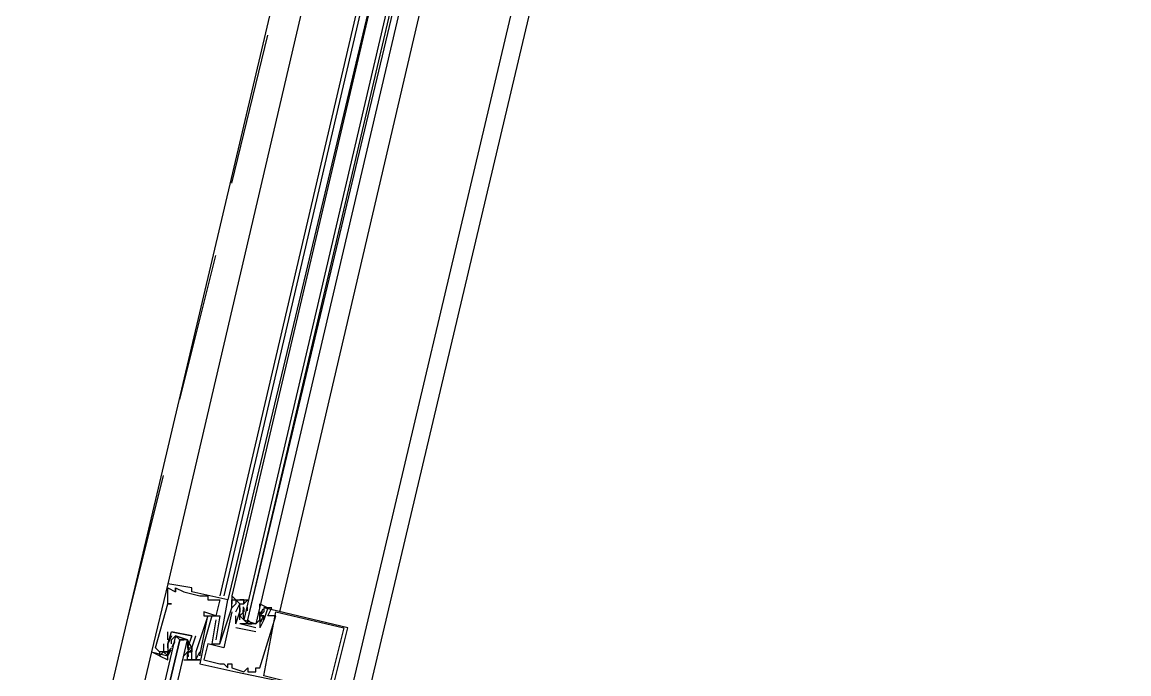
# Model space of a CAD drawing. Header units: feet. Extents: x -84 to 198, y -22 to 181.
# Drawn here: x 118.022 to 121.709, y 79.891 to 82.061 of the extents above; entities that cross this region are included whole.
import ezdxf

# ---------------------------------------------------------------- set-up
doc = ezdxf.new("R2010")
doc.units = ezdxf.units.FT
doc.layers.add('A-LINEA', color=7, linetype='CONTINUOUS')

msp = doc.modelspace()

# ---------------------------------------------------------------- linework, layer by layer
at = {"layer": 'A-LINEA'}
for p, q in [((117.56, 76.6311), (119.2, 83.5778)), ((117.56, 76.6311), (119.2, 83.5778)), ((118.32, 76.4578), (119.96, 83.3911)), ((118.32, 76.4578), (119.96, 83.3911)), ((119.2, 83.1511), (118.5067, 80.1911)), ((119.2, 83.1511), (118.5067, 80.1911)), ((119.3733, 83.1111), (118.68, 80.1511)), ((119.3733, 83.1111), (118.68, 80.1511)), ((119.3867, 83.1111), (118.6933, 80.1511)), ((119.3867, 83.1111), (118.6933, 80.1511)), ((119.4133, 83.0978), (118.7067, 80.1378)), ((119.4133, 83.0978), (118.7067, 80.1378)), ((119.4133, 83.0978), (118.72, 80.1511)), ((119.4133, 83.0978), (118.72, 80.1511)), ((118.88, 80.0978), (119.5733, 83.0578)), ((118.88, 80.0978), (119.5733, 83.0578)), ((118.72, 81.5244), (118.84, 82.0178)), ((118.72, 81.5244), (118.84, 82.0178)), ((118.5467, 80.8044), (118.6667, 81.2844)), ((118.5467, 80.8044), (118.6667, 81.2844)), ((118.3733, 80.0711), (118.4933, 80.5511)), ((118.3733, 80.0711), (118.4933, 80.5511)), ((118.5067, 80.1911), (118.5067, 80.1911)), ((118.5067, 80.1911), (118.5067, 80.1911)), ((118.5067, 80.1778), (118.5067, 80.1778)), ((118.5067, 80.1778), (118.5067, 80.1778)), ((118.5333, 80.1778), (118.5333, 80.1778)), ((118.5333, 80.1778), (118.5333, 80.1778)), ((118.5333, 80.1778), (118.5333, 80.1778)), ((118.5333, 80.1778), (118.5333, 80.1778)), ((118.5333, 80.1644), (118.5333, 80.1644)), ((118.5333, 80.1644), (118.5333, 80.1644)), ((118.5333, 80.1644), (118.5333, 80.1644)), ((118.5333, 80.1644), (118.5333, 80.1644)), ((118.56, 80.1644), (118.56, 80.1644)), ((118.56, 80.1644), (118.56, 80.1644)), ((118.5867, 80.1778), (118.5867, 80.1778)), ((118.5867, 80.1778), (118.5867, 80.1778)), ((118.5867, 80.1644), (118.5867, 80.1644)), ((118.5867, 80.1644), (118.5867, 80.1644)), ((118.5067, 80.1244), (118.5067, 80.1244)), ((118.5067, 80.1244), (118.5067, 80.1244)), ((118.5067, 80.1244), (118.5067, 80.1244)), ((118.5067, 80.1244), (118.5067, 80.1244)), ((118.52, 80.1244), (118.52, 80.1244)), ((118.52, 80.1244), (118.52, 80.1244)), ((118.6133, 80.1511), (118.6133, 80.1511)), ((118.6133, 80.1511), (118.6133, 80.1511)), ((118.64, 80.1511), (118.64, 80.1511)), ((118.64, 80.1511), (118.64, 80.1511)), ((118.64, 80.1378), (118.64, 80.1378)), ((118.64, 80.1378), (118.64, 80.1378)), ((118.68, 80.1378), (118.68, 80.1378)), ((118.68, 80.1378), (118.68, 80.1378)), ((118.7067, 80.1378), (118.7067, 80.1378)), ((118.7067, 80.1378), (118.7067, 80.1378)), ((118.72, 80.1511), (118.72, 80.1378)), ((118.72, 80.1511), (118.72, 80.1378)), ((118.72, 80.1511), (118.72, 80.1378)), ((118.72, 80.1511), (118.72, 80.1378)), ((118.72, 80.1511), (118.72, 80.1378)), ((118.72, 80.1511), (118.72, 80.1378)), ((118.72, 80.1378), (118.72, 80.1378)), ((118.72, 80.1378), (118.72, 80.1378)), ((118.72, 80.1378), (118.72, 80.1378)), ((118.72, 80.1378), (118.72, 80.1378)), ((118.72, 80.1244), (118.72, 80.1244)), ((118.72, 80.1244), (118.72, 80.1244)), ((118.72, 80.1244), (118.72, 80.1244)), ((118.72, 80.1244), (118.72, 80.1244)), ((118.7333, 80.1378), (118.7333, 80.1378)), ((118.7333, 80.1378), (118.7333, 80.1378)), ((118.7333, 80.1244), (118.7333, 80.1244)), ((118.7333, 80.1244), (118.7333, 80.1244)), ((118.7467, 80.1244), (118.7467, 80.1244)), ((118.7467, 80.1244), (118.7467, 80.1244)), ((118.76, 80.1378), (118.76, 80.1378)), ((118.76, 80.1378), (118.76, 80.1378)), ((118.76, 80.1244), (118.76, 80.1244)), ((118.76, 80.1244), (118.76, 80.1244)), ((118.6267, 80.0978), (118.6267, 80.0978)), ((118.6267, 80.0978), (118.6267, 80.0978)), ((118.6267, 80.0844), (118.6267, 80.0844)), ((118.6267, 80.0844), (118.6267, 80.0844)), ((118.64, 80.0844), (118.64, 80.0844)), ((118.64, 80.0844), (118.64, 80.0844)), ((118.64, 80.0844), (118.64, 80.0844)), ((118.64, 80.0844), (118.64, 80.0844)), ((118.6533, 80.0844), (118.6533, 80.0844)), ((118.6533, 80.0844), (118.6533, 80.0844)), ((118.6667, 80.0844), (118.6667, 80.0844)), ((118.6667, 80.0844), (118.6667, 80.0844)), ((118.68, 80.0844), (118.68, 80.0844)), ((118.68, 80.0844), (118.68, 80.0844)), ((118.72, 80.1111), (118.72, 80.1111)), ((118.72, 80.1111), (118.72, 80.1111)), ((118.72, 80.1111), (118.72, 80.1111)), ((118.72, 80.1111), (118.72, 80.1111)), ((118.72, 80.0978), (118.72, 80.0978)), ((118.72, 80.0978), (118.72, 80.0978)), ((118.7333, 80.0978), (118.7333, 80.0978)), ((118.7333, 80.0978), (118.7333, 80.0978)), ((118.7333, 80.0578), (118.7333, 80.0844)), ((118.7333, 80.0844), (118.7333, 80.0844)), ((118.7333, 80.0578), (118.7333, 80.0844)), ((118.7333, 80.0844), (118.7333, 80.0844)), ((118.7467, 80.1111), (118.7467, 80.1111)), ((118.7467, 80.1111), (118.7467, 80.1111)), ((118.7467, 80.1111), (118.7467, 80.1111)), ((118.7467, 80.1111), (118.7467, 80.1111)), ((118.7467, 80.0978), (118.7467, 80.0978)), ((118.7467, 80.0978), (118.7467, 80.0978)), ((118.7467, 80.0978), (118.7467, 80.0978)), ((118.7467, 80.0978), (118.7467, 80.0978)), ((118.7467, 80.0978), (118.7467, 80.0978)), ((118.7467, 80.0978), (118.7467, 80.0978)), ((118.7591, 80.0822), (118.7586, 80.1026)), ((118.7591, 80.0822), (118.7586, 80.1026)), ((118.7599, 80.0747), (118.7588, 80.0865)), ((118.7599, 80.0747), (118.7588, 80.0865)), ((118.7592, 80.096), (118.7589, 80.1143)), ((118.7592, 80.096), (118.7589, 80.1143)), ((118.76, 80.1111), (118.76, 80.1111)), ((118.76, 80.1111), (118.76, 80.0978)), ((118.76, 80.1111), (118.76, 80.1111)), ((118.76, 80.1111), (118.76, 80.0978)), ((118.76, 80.0844), (118.76, 80.0844)), ((118.76, 80.0844), (118.76, 80.0844)), ((118.7732, 80.1013), (118.7722, 80.1132)), ((118.7732, 80.1013), (118.7722, 80.1132)), ((118.8133, 80.0978), (118.8133, 80.0978)), ((118.8133, 80.0844), (118.8133, 80.0978)), ((118.8133, 80.0978), (118.8133, 80.0978)), ((118.8133, 80.0978), (118.8133, 80.0978)), ((118.8133, 80.0844), (118.8133, 80.0978)), ((118.8133, 80.0978), (118.8133, 80.0978)), ((118.8133, 80.0844), (118.8133, 80.0444)), ((118.8133, 80.0844), (118.8133, 80.0844)), ((118.8133, 80.0844), (118.8133, 80.0844)), ((118.8133, 80.0844), (118.8133, 80.0444)), ((118.8133, 80.0844), (118.8133, 80.0844)), ((118.8133, 80.0844), (118.8133, 80.0844)), ((118.8236, 80.107), (118.8152, 80.0908)), ((118.8236, 80.107), (118.8152, 80.0908)), ((118.8218, 80.1), (118.8156, 80.0898)), ((118.8218, 80.1), (118.8156, 80.0898)), ((118.8267, 80.1111), (118.8267, 80.1111)), ((118.8267, 80.1111), (118.8267, 80.1111)), ((118.8267, 80.0978), (118.8267, 80.0978)), ((118.8267, 80.0978), (118.8267, 80.0978)), ((118.8267, 80.0844), (118.8267, 80.0844)), ((118.8267, 80.0844), (118.8267, 80.0844)), ((118.8267, 80.0844), (118.8267, 80.0844)), ((118.8267, 80.0844), (118.8267, 80.0844)), ((118.84, 80.1111), (118.84, 80.1111)), ((118.84, 80.1111), (118.84, 80.1111)), ((118.84, 80.0844), (118.84, 80.0844)), ((118.84, 80.0844), (118.84, 80.0844)), ((118.8533, 80.1111), (118.8533, 80.1111)), ((118.8533, 80.1111), (118.8533, 80.1111)), ((118.8667, 80.0978), (118.8667, 80.0978)), ((118.8667, 80.0978), (118.8667, 80.0978)), ((118.8667, 80.0844), (118.8667, 80.0844)), ((118.8667, 80.0844), (118.8667, 80.0844)), ((118.6667, 80.0711), (118.6667, 80.0711)), ((118.6667, 80.0711), (118.6667, 80.0711)), ((118.7333, 80.0578), (118.7333, 80.0578)), ((118.7333, 80.0578), (118.7333, 80.0578)), ((118.7333, 80.0578), (118.7333, 80.0578)), ((118.7333, 80.0578), (118.7333, 80.0578)), ((118.7467, 80.0578), (118.7467, 80.0578)), ((118.8, 80.0444), (118.7467, 80.0578)), ((118.7467, 80.0578), (118.7467, 80.0578)), ((118.7467, 80.0578), (118.7467, 80.0578)), ((118.8, 80.0444), (118.7467, 80.0578)), ((118.7467, 80.0578), (118.7467, 80.0578)), ((118.76, 80.0711), (118.76, 80.0711)), ((118.76, 80.0711), (118.76, 80.0711)), ((118.7733, 80.0578), (118.7867, 80.0578)), ((118.7733, 80.0578), (118.7867, 80.0578)), ((118.8, 80.0711), (118.8, 80.0711)), ((118.8, 80.0711), (118.8, 80.0711)), ((118.8247, 80.0816), (118.815, 80.0636)), ((118.8247, 80.0816), (118.815, 80.0636)), ((118.8218, 80.0733), (118.8156, 80.0632)), ((118.8218, 80.0733), (118.8156, 80.0632)), ((118.8267, 80.0711), (118.8267, 80.0711)), ((118.8267, 80.0711), (118.8267, 80.0711)), ((118.8267, 80.0711), (118.8267, 80.0711)), ((118.8267, 80.0711), (118.8267, 80.0711)), ((118.5067, 80.0044), (118.5067, 80.0311)), ((118.5067, 80.0311), (118.5067, 80.0311)), ((118.5067, 80.0044), (118.5067, 80.0311)), ((118.5067, 80.0311), (118.5067, 80.0311)), ((118.52, 80.0311), (118.52, 80.0311)), ((118.52, 80.0311), (118.52, 80.0311)), ((118.52, 80.0311), (118.52, 80.0311)), ((118.52, 80.0311), (118.52, 80.0311)), ((118.5867, 80.0178), (118.5867, 80.0178)), ((118.5867, 80.0178), (118.5867, 80.0178)), ((118.5867, 80.0178), (118.5867, 80.0178)), ((118.5867, 80.0178), (118.5867, 80.0178)), ((118.6, 80.0178), (118.6, 80.0178)), ((118.6, 80.0178), (118.6, 80.0178)), ((118.8, 80.0311), (118.7333, 80.0444)), ((118.7333, 80.0444), (118.7333, 80.0444)), ((118.8, 80.0311), (118.7333, 80.0444)), ((118.7333, 80.0444), (118.7333, 80.0444)), ((118.8, 80.0444), (118.8, 80.0444)), ((118.8, 80.0444), (118.8, 80.0444)), ((118.8, 80.0444), (118.8, 80.0444)), ((118.8, 80.0444), (118.8, 80.0444)), ((118.8, 80.0311), (118.8, 80.0311)), ((118.8, 80.0311), (118.8, 80.0311)), ((118.8133, 80.0444), (118.8133, 80.0444)), ((118.8133, 80.0444), (118.8133, 80.0444)), ((118.8133, 80.0444), (118.8133, 80.0444)), ((118.8133, 80.0444), (118.8133, 80.0444)), ((119.0933, 80.0444), (119.0933, 80.0444)), ((119.0933, 80.0444), (119.0933, 80.0444)), ((119.1067, 80.0444), (119.1067, 80.0444)), ((119.1067, 80.0444), (119.1067, 80.0444)), ((118.4667, 79.9778), (118.4667, 79.9778)), ((118.4667, 79.9778), (118.4667, 79.9778)), ((118.4933, 79.9911), (118.4933, 79.9911)), ((118.4933, 79.9911), (118.4933, 79.9911)), ((118.5067, 80.0044), (118.5067, 80.0044)), ((118.5067, 80.0044), (118.5067, 80.0044)), ((118.5067, 79.9911), (118.5067, 79.9911)), ((118.5067, 79.9911), (118.5067, 79.9911)), ((118.5067, 79.9911), (118.5067, 79.9911)), ((118.5067, 79.9911), (118.5067, 79.9911)), ((118.5067, 79.9911), (118.5067, 79.9911)), ((118.5067, 79.9911), (118.5067, 79.9911)), ((118.5067, 79.9778), (118.5067, 79.9778)), ((118.5067, 79.9778), (118.5067, 79.9778)), ((118.5067, 79.9644), (118.52, 79.9778)), ((118.5067, 79.9778), (118.5067, 79.9778)), ((118.5067, 79.9778), (118.5067, 79.9778)), ((118.5067, 79.9644), (118.52, 79.9778)), ((118.5115, 79.9622), (118.5177, 79.9724)), ((118.5115, 79.9622), (118.5177, 79.9724)), ((118.52, 80.0044), (118.52, 80.0044)), ((118.52, 80.0044), (118.52, 80.0044)), ((118.52, 79.9778), (118.52, 79.9778)), ((118.52, 79.9778), (118.52, 79.9778)), ((118.522, 79.9806), (118.5316, 79.9986)), ((118.522, 79.9806), (118.5316, 79.9986)), ((118.5249, 79.9889), (118.5311, 79.9991)), ((118.5249, 79.9889), (118.5311, 79.9991)), ((118.5467, 80.0044), (118.56, 80.0044)), ((118.5467, 80.0044), (118.56, 80.0044)), ((118.5733, 79.9911), (118.5733, 79.9911)), ((118.5733, 79.9911), (118.5733, 79.9911)), ((118.5733, 79.9778), (118.5733, 79.9778)), ((118.5733, 79.9778), (118.5733, 79.9778)), ((118.5735, 79.9876), (118.5745, 79.9757)), ((118.5735, 79.9876), (118.5745, 79.9757)), ((118.5742, 79.98), (118.5748, 79.9596)), ((118.5742, 79.98), (118.5748, 79.9596)), ((118.5867, 79.9778), (118.5867, 79.9778)), ((118.5867, 79.9778), (118.5867, 79.9778)), ((118.5867, 79.9778), (118.5867, 79.9778)), ((118.5867, 79.9778), (118.5867, 79.9778)), ((118.6267, 79.9911), (118.6267, 79.9911)), ((118.6267, 79.9911), (118.6267, 79.9911)), ((118.64, 79.9911), (118.64, 79.9911)), ((118.64, 79.9911), (118.64, 79.9911)), ((118.6533, 79.9911), (118.6533, 79.9911)), ((118.6533, 79.9911), (118.6533, 79.9911)), ((118.6667, 80.0044), (118.6667, 80.0044)), ((118.6667, 80.0044), (118.6667, 80.0044)), ((118.6667, 79.9911), (118.6667, 79.9911)), ((118.6667, 79.9911), (118.6667, 79.9911)), ((118.68, 79.9911), (118.68, 79.9911)), ((118.68, 79.9911), (118.68, 79.9911)), ((118.68, 79.9911), (118.68, 79.9911)), ((118.68, 79.9911), (118.68, 79.9911)), ((118.6933, 79.9778), (118.6933, 79.9778)), ((118.6933, 79.9778), (118.6933, 79.9778)), ((118.4533, 79.9644), (118.4533, 79.9644)), ((118.4533, 79.9644), (118.4533, 79.9644)), ((118.48, 79.9644), (118.48, 79.9644)), ((118.48, 79.9644), (118.48, 79.9644)), ((118.4933, 79.9644), (118.4933, 79.9644)), ((118.4933, 79.9644), (118.4933, 79.9644)), ((118.5067, 79.9644), (118.5067, 79.9644)), ((118.5067, 79.9644), (118.5067, 79.9644)), ((118.5067, 79.9644), (118.5067, 79.9644)), ((118.5067, 79.9644), (118.5067, 79.9644)), ((118.5067, 79.9511), (118.5067, 79.9511)), ((118.5067, 79.9511), (118.5067, 79.9511)), ((118.5097, 79.9552), (118.5182, 79.9715)), ((118.5097, 79.9552), (118.5182, 79.9715)), ((118.5733, 79.9644), (118.56, 79.9511)), ((118.56, 79.9644), (118.56, 79.9644)), ((118.5733, 79.9644), (118.56, 79.9511)), ((118.56, 79.9644), (118.56, 79.9644)), ((118.56, 79.9511), (118.56, 79.9511)), ((118.56, 79.9511), (118.56, 79.9511)), ((118.5733, 79.9644), (118.5733, 79.9644)), ((118.5733, 79.9644), (118.5733, 79.9644)), ((118.5733, 79.9511), (118.5733, 79.9511)), ((118.5733, 79.9511), (118.5733, 79.9511)), ((118.5733, 79.9378), (118.5733, 79.9378)), ((118.5733, 79.9378), (118.5733, 79.9378)), ((118.5735, 79.9609), (118.5745, 79.949)), ((118.5735, 79.9609), (118.5745, 79.949)), ((118.5741, 79.9662), (118.5744, 79.9479)), ((118.5741, 79.9662), (118.5744, 79.9479)), ((118.5867, 79.9644), (118.5867, 79.9644)), ((118.5867, 79.9644), (118.5867, 79.9644)), ((118.5867, 79.9378), (118.5867, 79.9378)), ((118.5867, 79.9378), (118.5867, 79.9378)), ((118.6, 79.9644), (118.6, 79.9644)), ((118.6, 79.9644), (118.6, 79.9644)), ((118.6, 79.9511), (118.6, 79.9511)), ((118.6, 79.9511), (118.6, 79.9511)), ((118.6, 79.9378), (118.6, 79.9378)), ((118.6, 79.9378), (118.6, 79.9378)), ((118.6, 79.9378), (118.6, 79.9378)), ((118.6, 79.9378), (118.6, 79.9378)), ((118.6133, 79.9644), (118.6133, 79.9644)), ((118.6133, 79.9644), (118.6133, 79.9644)), ((118.6133, 79.9644), (118.6133, 79.9644)), ((118.6133, 79.9644), (118.6133, 79.9644)), ((118.6133, 79.9511), (118.6133, 79.9511)), ((118.6133, 79.9511), (118.6133, 79.9511)), ((118.6133, 79.9378), (118.6133, 79.9378)), ((118.6133, 79.9378), (118.6133, 79.9378)), ((118.6267, 79.9378), (118.6267, 79.9378)), ((118.6267, 79.9378), (118.6267, 79.9378)), ((118.6133, 79.9244), (118.6133, 79.9244)), ((118.6133, 79.9244), (118.6133, 79.9244)), ((118.68, 79.9244), (118.68, 79.9244)), ((118.68, 79.9244), (118.68, 79.9244)), ((118.6933, 79.9244), (118.6933, 79.9244)), ((118.6933, 79.9244), (118.6933, 79.9244)), ((118.7067, 79.9244), (118.7067, 79.9244)), ((118.7067, 79.9244), (118.7067, 79.9244)), ((118.7067, 79.9111), (118.7067, 79.9111)), ((118.7067, 79.9111), (118.7067, 79.9111)), ((118.72, 79.9244), (118.72, 79.9244)), ((118.72, 79.9244), (118.72, 79.9244)), ((118.72, 79.9111), (118.72, 79.9111)), ((118.72, 79.9111), (118.72, 79.9111)), ((118.7733, 79.9111), (118.7733, 79.9111)), ((118.7733, 79.9111), (118.7733, 79.9111)), ((118.8, 79.9111), (118.8, 79.9111)), ((118.8, 79.9111), (118.8, 79.9111)), ((118.8133, 79.9111), (118.8133, 79.9111)), ((118.8133, 79.9111), (118.8133, 79.9111)), ((118.7333, 79.8978), (118.7333, 79.8978)), ((118.7333, 79.8978), (118.7333, 79.8978)), ((118.76, 79.8978), (118.76, 79.8978)), ((118.76, 79.8978), (118.76, 79.8978)), ((118.7733, 79.8978), (118.7733, 79.8978)), ((118.7733, 79.8978), (118.7733, 79.8978)), ((118.7867, 79.8978), (118.7867, 79.8978)), ((118.7867, 79.8978), (118.7867, 79.8978)), ((118.8, 79.8978), (118.8, 79.8978)), ((118.8, 79.8978), (118.8, 79.8978))]:
    msp.add_line(p, q, dxfattribs=at)
for points in [[(117.0933, 59.0178), (114.4, 59.6578), (118.2, 75.6978), (122, 91.7511), (124.68, 91.1111)], [(117.0933, 59.0178), (114.4, 59.6578), (118.2, 75.6978), (122, 91.7511), (124.68, 91.1111)], [(119.4667, 83.0844), (118.76, 80.0711), (118.7733, 80.0578), (118.7733, 80.0711), (119.48, 83.0844)], [(119.4667, 83.0844), (118.76, 80.0711), (118.7733, 80.0578), (118.7733, 80.0711), (119.48, 83.0844)], [(119.5067, 83.0711), (118.8, 80.0578), (118.7867, 80.0578), (118.7733, 80.0711), (119.4933, 83.0844)], [(119.5067, 83.0711), (118.8, 80.0578), (118.7867, 80.0578), (118.7733, 80.0711), (119.4933, 83.0844)], [(118.5067, 80.1911), (118.4533, 79.9644), (118.5067, 79.9511), (118.5067, 79.9644), (118.5067, 79.9644)], [(118.5067, 80.1911), (118.4533, 79.9644), (118.5067, 79.9511), (118.5067, 79.9644), (118.5067, 79.9644)], [(118.68, 79.9911), (118.7067, 80.1378), (118.5867, 80.1644), (118.5867, 80.1778), (118.5067, 80.1911)], [(118.68, 79.9911), (118.7067, 80.1378), (118.5867, 80.1644), (118.5867, 80.1778), (118.5067, 80.1911)], [(118.5067, 80.1244), (118.5067, 80.1778), (118.5333, 80.1644), (118.5333, 80.1778), (118.5333, 80.1644), (118.5333, 80.1778), (118.56, 80.1644), (118.6133, 80.1511), (118.64, 80.1511), (118.64, 80.1378), (118.68, 80.1378), (118.6667, 80.0844), (118.6267, 80.0978), (118.6267, 80.0844), (118.64, 80.0844), (118.6, 79.9644)], [(118.5067, 80.1244), (118.5067, 80.1778), (118.5333, 80.1644), (118.5333, 80.1778), (118.5333, 80.1644), (118.5333, 80.1778), (118.56, 80.1644), (118.6133, 80.1511), (118.64, 80.1511), (118.64, 80.1378), (118.68, 80.1378), (118.6667, 80.0844), (118.6267, 80.0978), (118.6267, 80.0844), (118.64, 80.0844), (118.6, 79.9644)], [(118.4933, 79.9911), (118.4933, 79.9644), (118.48, 79.9644), (118.4667, 79.9778), (118.5067, 80.1244), (118.52, 80.1244), (118.5067, 80.1244)], [(118.4933, 79.9911), (118.4933, 79.9644), (118.48, 79.9644), (118.4667, 79.9778), (118.5067, 80.1244), (118.52, 80.1244), (118.5067, 80.1244)], [(118.6667, 80.0711), (118.6533, 79.9911), (118.68, 79.9911), (118.72, 80.1111), (118.72, 80.1244), (118.72, 80.1378), (118.72, 80.1244), (118.72, 80.1378), (118.76, 80.1378), (118.76, 80.1244), (118.76, 80.1244)], [(118.6667, 80.0711), (118.6533, 79.9911), (118.68, 79.9911), (118.72, 80.1111), (118.72, 80.1244), (118.72, 80.1378), (118.72, 80.1244), (118.72, 80.1378), (118.76, 80.1378), (118.76, 80.1244), (118.76, 80.1244)], [(118.72, 80.1511), (118.7333, 80.1378), (118.7333, 80.1378)], [(118.72, 80.1511), (118.7333, 80.1378), (118.7333, 80.1378)], [(118.72, 80.1511), (118.7333, 80.1378), (118.7333, 80.1378)], [(118.72, 80.1511), (118.7333, 80.1378), (118.7333, 80.1378)], [(118.72, 80.1511), (118.7333, 80.1378), (118.7333, 80.1378)], [(118.72, 80.1511), (118.7333, 80.1378), (118.7333, 80.1378)], [(118.7333, 80.0978), (118.7467, 80.1244), (118.7333, 80.1378), (118.7333, 80.1244), (118.72, 80.1111), (118.72, 80.1111)], [(118.7333, 80.0978), (118.7467, 80.1244), (118.7333, 80.1378), (118.7333, 80.1244), (118.72, 80.1111), (118.72, 80.1111)], [(118.7467, 80.0711), (118.7467, 80.0978), (118.7467, 80.1244), (118.76, 80.1244), (118.76, 80.1378), (118.7467, 80.1378), (118.7733, 80.1378), (118.76, 80.1244)], [(118.7467, 80.0711), (118.7467, 80.0978), (118.7467, 80.1244), (118.76, 80.1244), (118.76, 80.1378), (118.7467, 80.1378), (118.7733, 80.1378), (118.76, 80.1244)], [(118.8133, 80.1111), (118.8133, 80.1244), (118.84, 80.1111), (118.8267, 80.1111), (118.8267, 80.0978), (118.8133, 80.0844), (118.8267, 80.0844), (118.8133, 80.0844), (118.8133, 80.0711), (118.8, 80.0578), (118.7467, 80.0578)], [(118.8133, 80.1111), (118.8133, 80.1244), (118.84, 80.1111), (118.8267, 80.1111), (118.8267, 80.0978), (118.8133, 80.0844), (118.8267, 80.0844), (118.8133, 80.0844), (118.8133, 80.0711), (118.8, 80.0578), (118.7467, 80.0578)], [(118.5733, 79.9378), (118.6133, 79.9378), (118.6, 79.9378), (118.6133, 79.9644), (118.6133, 79.9511), (118.64, 80.0844), (118.68, 80.0844), (118.6667, 80.0044)], [(118.5733, 79.9378), (118.6133, 79.9378), (118.6, 79.9378), (118.6133, 79.9644), (118.6133, 79.9511), (118.64, 80.0844), (118.68, 80.0844), (118.6667, 80.0044)], [(118.6533, 80.0844), (118.6267, 79.9911), (118.6133, 79.9244), (118.7333, 79.8978), (119.0533, 79.8311), (119.1067, 80.0444), (118.8267, 80.1111)], [(118.6533, 80.0844), (118.6267, 79.9911), (118.6133, 79.9244), (118.7333, 79.8978), (119.0533, 79.8311), (119.1067, 80.0444), (118.8267, 80.1111)], [(118.72, 80.0978), (118.6933, 79.9778), (118.64, 79.9911), (118.6267, 79.9378), (118.68, 79.9244), (118.6933, 79.9244), (118.7067, 79.9111), (118.7067, 79.9244), (118.72, 79.9244), (118.72, 79.9111), (118.76, 79.8978), (118.7733, 79.9111), (118.7733, 79.8978), (118.7867, 79.8978), (118.8, 79.8978), (118.8, 79.9111), (118.8133, 79.9111), (118.8667, 80.0844), (118.84, 80.0844), (118.8533, 80.1111), (118.84, 80.1111), (118.8267, 80.0711), (118.8267, 80.0711), (118.8133, 80.0444)], [(118.72, 80.0978), (118.6933, 79.9778), (118.64, 79.9911), (118.6267, 79.9378), (118.68, 79.9244), (118.6933, 79.9244), (118.7067, 79.9111), (118.7067, 79.9244), (118.72, 79.9244), (118.72, 79.9111), (118.76, 79.8978), (118.7733, 79.9111), (118.7733, 79.8978), (118.7867, 79.8978), (118.8, 79.8978), (118.8, 79.9111), (118.8133, 79.9111), (118.8667, 80.0844), (118.84, 80.0844), (118.8533, 80.1111), (118.84, 80.1111), (118.8267, 80.0711), (118.8267, 80.0711), (118.8133, 80.0444)], [(118.7333, 80.0578), (118.7467, 80.0978), (118.7467, 80.1111), (118.7467, 80.0978), (118.7467, 80.1111)], [(118.7333, 80.0578), (118.7467, 80.0978), (118.7467, 80.1111), (118.7467, 80.0978), (118.7467, 80.1111)], [(118.76, 80.0978), (118.7467, 80.0844), (118.76, 80.0711), (118.8, 80.0578), (118.8133, 80.0711), (118.8133, 80.0844)], [(118.76, 80.0978), (118.7467, 80.0844), (118.76, 80.0711), (118.8, 80.0578), (118.8133, 80.0711), (118.8133, 80.0844)], [(118.8267, 80.0978), (118.8133, 80.0844), (118.8267, 80.0844), (118.8267, 80.0711), (118.8267, 80.0844), (118.8133, 80.0844)], [(118.8267, 80.0978), (118.8133, 80.0844), (118.8267, 80.0844), (118.8267, 80.0711), (118.8267, 80.0844), (118.8133, 80.0844)], [(119.0933, 80.0444), (119.04, 79.8311), (118.8267, 79.8844), (118.8667, 80.0978), (119.0933, 80.0444)], [(119.0933, 80.0444), (119.04, 79.8311), (118.8267, 79.8844), (118.8667, 80.0978), (119.0933, 80.0444)], [(118.1867, 78.3644), (118.5733, 80.0044), (118.56, 80.0044), (118.5467, 80.0044), (118.16, 78.3778), (118.5467, 80.0044), (118.5333, 80.0178), (118.1467, 78.3778)], [(118.1867, 78.3644), (118.5733, 80.0044), (118.56, 80.0044), (118.5467, 80.0044), (118.16, 78.3778), (118.5467, 80.0044), (118.5333, 80.0178), (118.1467, 78.3778)], [(118.52, 80.0178), (118.5067, 79.9911), (118.5067, 79.9644), (118.4933, 79.9644), (118.5067, 79.9644), (118.5067, 79.9511), (118.4933, 79.9644), (118.48, 79.9511), (118.5067, 79.9378), (118.5067, 79.9511)], [(118.52, 80.0178), (118.5067, 79.9911), (118.5067, 79.9644), (118.4933, 79.9644), (118.5067, 79.9644), (118.5067, 79.9511), (118.4933, 79.9644), (118.48, 79.9511), (118.5067, 79.9378), (118.5067, 79.9511)], [(118.5067, 79.9778), (118.5067, 79.9911), (118.5067, 79.9778), (118.5067, 79.9911), (118.52, 80.0311), (118.5867, 80.0178), (118.5733, 79.9778), (118.5867, 79.9778), (118.5867, 79.9644), (118.5733, 79.9644)], [(118.5067, 79.9778), (118.5067, 79.9911), (118.5067, 79.9778), (118.5067, 79.9911), (118.52, 80.0311), (118.5867, 80.0178), (118.5733, 79.9778), (118.5867, 79.9778), (118.5867, 79.9644), (118.5733, 79.9644)], [(118.5867, 80.0178), (118.5867, 80.0178), (118.52, 80.0311), (118.52, 80.0311)], [(118.5867, 80.0178), (118.5867, 80.0178), (118.52, 80.0311), (118.52, 80.0311)], [(118.52, 79.9911), (118.52, 80.0044), (118.5333, 80.0178), (118.5733, 80.0044), (118.5733, 79.9911), (118.5733, 79.9778)], [(118.52, 79.9911), (118.52, 80.0044), (118.5333, 80.0178), (118.5733, 80.0044), (118.5733, 79.9911), (118.5733, 79.9778)], [(118.56, 79.9378), (118.5867, 79.9378), (118.5733, 79.9378), (118.5733, 79.9511), (118.5733, 79.9644), (118.5867, 79.9644), (118.5733, 79.9778), (118.5867, 79.9778), (118.5733, 80.0044), (118.5333, 80.0178)], [(118.56, 79.9378), (118.5867, 79.9378), (118.5733, 79.9378), (118.5733, 79.9511), (118.5733, 79.9644), (118.5867, 79.9644), (118.5733, 79.9778), (118.5867, 79.9778), (118.5733, 80.0044), (118.5333, 80.0178)], [(118.6, 79.9644), (118.6, 79.9511), (118.6, 79.9378), (118.5867, 79.9378), (118.5867, 79.9778), (118.5867, 79.9778), (118.6, 80.0178)], [(118.6, 79.9644), (118.6, 79.9511), (118.6, 79.9378), (118.5867, 79.9378), (118.5867, 79.9778), (118.5867, 79.9778), (118.6, 80.0178)], [(118.48, 79.9644), (118.48, 79.9511), (118.4533, 79.9644), (118.08, 78.3911)], [(118.48, 79.9644), (118.48, 79.9511), (118.4533, 79.9644), (118.08, 78.3911)], [(118.48, 79.9644), (118.48, 79.9511), (118.4533, 79.9644)], [(118.48, 79.9644), (118.48, 79.9511), (118.4533, 79.9644)], [(118.48, 79.9644), (118.48, 79.9511), (118.4533, 79.9644)], [(118.48, 79.9644), (118.48, 79.9511), (118.4533, 79.9644)]]:
    msp.add_lwpolyline(points, dxfattribs=at)

doc.saveas('drawing.dxf')
